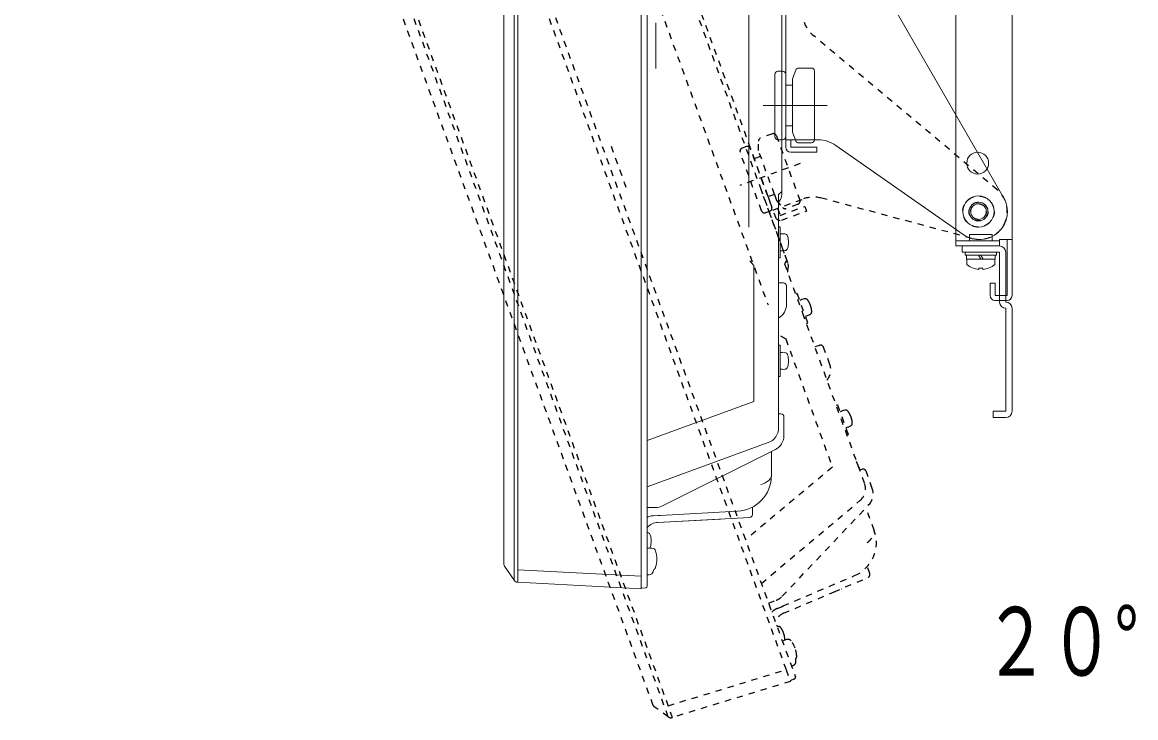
# Model space of a CAD drawing. Units: millimetres, scale not verified. Extents: x -62 to 63, y -57 to 57.
# Drawn here: x 28.85 to 46.69, y -2.94 to 8.2 of the extents above; entities that cross this region are included whole.
import ezdxf
from ezdxf.enums import TextEntityAlignment as Align

# ---------------------------------------------------------------- set-up
doc = ezdxf.new("R2010")
doc.units = ezdxf.units.MM
doc.header["$LTSCALE"] = 0.125
for name, pattern in [('USER1', [50.8, 31.75, -6.35, 6.35, -6.35]), ('USER3', [1.4, 0.7, -0.7]), ('USER6', [6.36, 0.01, -6.35]), ('USER7', [2, 1, -1])]:
    doc.linetypes.add(name, pattern=pattern)
for name, color, linetype, lineweight in [('0-5_GAIKEI', 1, 'Continuous', 18), ('0-6_SUNPO', 7, 'Continuous', 18), ('0-7_S1', 3, 'USER7', 18)]:
    doc.layers.add(name, color=color, linetype=linetype, lineweight=lineweight)
doc.layers.add('0-9_S3', color=7, linetype='USER3')
doc.styles.add('ＭＳ ゴシック', font='')
doc.styles.get('ＭＳ ゴシック').set_extended_font_data('MS Gothic')

msp = doc.modelspace()

# ---------------------------------------------------------------- linework, layer by layer
at = {"layer": '0-5_GAIKEI'}
for p, q in [((36.7336, -0.7399), (36.7336, 29.2916)), ((36.7916, 29.3221), (36.7916, -0.7724)), ((38.767, 29.425), (38.767, -0.6756)), ((40.4933, 21.951), (40.4933, 4.9156)), ((39.0025, 7.458), (39.0025, 8.1914)), ((41.022, 5.6089), (41.022, 6.7057)), ((41.022, 5.6089), (41.022, 6.7057)), ((41.022, 5.447), (41.022, 5.6043)), ((40.9945, 4.9247), (40.9695, 4.9247)), ((41.0295, 4.8097), (40.9945, 4.8097)), ((41.0719, 4.8085), (41.0295, 4.8122)), ((40.9671, 4.5841), (40.9695, 4.5841)), ((40.9945, 4.5397), (41.0295, 4.5397)), ((41.0295, 4.5372), (41.0719, 4.5409)), ((40.5105, 4.3803), (40.5735, 4.3053)), ((40.5735, 4.3053), (40.5735, 2.1219)), ((40.9695, 4.3958), (40.9695, 4.3963)), ((41.097, 3.6792), (41.097, 3.9747)), ((40.9945, 3.0247), (40.9695, 3.0247)), ((41.0295, 2.9097), (40.9945, 2.9097)), ((41.0719, 2.9085), (41.0295, 2.9122)), ((40.9945, 2.6397), (41.0295, 2.6397)), ((41.0295, 2.6372), (41.0719, 2.6409)), ((40.5735, 2.1219), (38.867, 1.5008)), ((40.9695, 1.9747), (40.9695, 2.1247)), ((40.9695, 1.9747), (40.9695, 1.9247)), ((41.057, 1.5792), (41.057, 1.8747)), ((39.1098, 0.4511), (40.9188, 1.3556)), ((40.857, 0.9394), (40.857, 1.3247)), ((38.867, 0.4247), (38.998, 0.4247)), ((39.0714, 0.3001), (40.3121, 0.3652)), ((40.5523, 0.313), (40.5544, 0.433)), ((38.9664, 0.2946), (39.0418, 0.2986)), ((39.0373, 0.1871), (40.0414, 0.2397)), ((39.0373, 0.1871), (39.9147, 0.233)), ((39.0418, 0.2986), (39.0714, 0.3001)), ((39.9147, 0.233), (40.5049, 0.264)), ((38.8985, -0.2253), (38.867, -0.2253)), ((38.9385, -0.2253), (38.9067, -0.2253)), ((36.7916, -0.5727), (38.767, -0.6756)), ((38.767, -0.6756), (38.767, -0.8753)), ((38.867, -0.6503), (38.8985, -0.6503))]:
    msp.add_line(p, q, dxfattribs=at)
at = {"layer": '0-5_GAIKEI', "color": 7}
for p, q in [((38.867, 29.4087), (38.867, -0.8336)), ((36.5696, -0.4848), (36.5696, 29.0647)), ((41.0196, 5.4853), (40.9671, 5.4413)), ((40.9671, 5.4413), (40.9671, 4.5841)), ((40.9695, 1.6998), (40.9695, 4.5841)), ((38.867, 0.7595), (40.805, 1.4648)), ((36.7336, -0.7399), (36.5783, -0.5131)), ((38.767, -0.8753), (36.7916, -0.7724)), ((38.8442, -0.8585), (38.767, -0.8653))]:
    msp.add_line(p, q, dxfattribs=at)
msp.add_lwpolyline([(41.022, 5.4387), (41.022, 5.473), (41.022, 25.4709)], dxfattribs=at)
at = {"layer": '0-5_GAIKEI'}
for points in [[(41.022, 5.447), (41.022, 5.6043), (41.022, 5.6089)], [(40.9695, 4.4247), (40.9945, 4.4247), (40.9945, 4.9247)], [(41.047, 4.0247), (41.0456, 4.0247), (40.9695, 4.0247)], [(40.9695, 2.5247), (40.9945, 2.5247), (40.9945, 3.0247)], [(41.007, 1.9247), (41.0056, 1.9247), (40.9695, 1.9247)]]:
    msp.add_lwpolyline(points, dxfattribs=at)
for centre, radius, start, end in [((40.872, 5.4387), 0.15, 317.51889, 0), ((40.872, 5.4387), 0.15, 317.51896, 0), ((41.0195, 5.3036), 0.05, 137.51889, 180), ((41.0195, 5.3036), 0.05, 137.51896, 180), ((41.0675, 4.7587), 0.05, 16.25703, 85), ((40.7795, 4.6747), 0.35, 0, 16.25703), ((40.7795, 4.6747), 0.35, 343.74297, 0), ((41.0675, 4.5907), 0.05, 275, 343.74297), ((40.847, 3.6792), 0.25, 299.34058, 0), ((41.0675, 2.8587), 0.05, 16.25703, 85), ((40.7795, 2.7747), 0.35, 0, 16.25703), ((41.0675, 2.6907), 0.05, 275, 343.74297), ((40.7795, 2.7747), 0.35, 343.74297, 0), ((40.807, 1.5792), 0.25, 296.56505, 0), ((40.282, 0.9394), 0.575, 273, 0), ((38.998, 0.6747), 0.25, 270, 296.56505), ((38.9795, 0.045), 0.25, 101.63208, 116.74368), ((39.0504, -0.0626), 0.25, 93, 137.18678), ((38.9795, 0.045), 0.25, 93, 101.63208), ((40.5023, 0.3139), 0.05, 273, 359), ((38.8275, 0.0087), 0.05, 16.25703, 37.82319), ((38.8675, -0.0263), 0.05, 16.25703, 80.92143), ((38.5795, -0.1103), 0.35, 0, 16.25703), ((38.5795, -0.1103), 0.35, 343.74297, 0), ((38.8675, -0.1943), 0.05, 320.95555, 343.74297), ((38.9385, -0.2903), 0.065, 16.60155, 90), ((38.5695, -0.4003), 0.45, 0, 16.60155), ((38.9385, -0.5103), 0.065, 299.07135, 343.39845), ((38.5695, -0.4003), 0.45, 343.39845, 0), ((38.8985, -0.5853), 0.065, 270, 343.39845), ((38.5295, -0.4753), 0.45, 343.39845, 348.2276)]:
    msp.add_arc(centre, radius, start, end, dxfattribs=at)
at = {"layer": '0-5_GAIKEI', "color": 7}
for centre, radius, start, end in [((40.7195, 1.6998), 0.25, 290, 0), ((36.6196, -0.4848), 0.05, 180, 214.40012), ((36.7955, -0.6975), 0.075, 214.40012, 267), ((38.842, -0.8336), 0.025, 275, 0)]:
    msp.add_arc(centre, radius, start, end, dxfattribs=at)
at = {"layer": '0-5_GAIKEI'}
for centre, major_axis, ratio, start_param, end_param in [((41.047, 3.9747), (0.0501, 0), 0.99863, 6.2831853, 7.8539816), ((41.007, 1.8747), (0.0501, 0), 0.99863, 6.2831853, 7.8539816), ((40.282, 0.9394), (0.575, 0), 0.358352, 5.4867536, 6.2831853)]:
    msp.add_ellipse(centre, major_axis=major_axis, ratio=ratio, start_param=start_param, end_param=end_param, dxfattribs=at)
at = {"layer": '0-7_S1', "linetype": 'Continuous'}
for p, q in [((41.0855, 21.067), (41.0855, 6.197)), ((44.7105, 3.822), (44.7105, 17.912)), ((43.8105, 4.617), (43.8105, 17.117)), ((44.5752, 5.392), (42.6525, 8.7223)), ((40.9105, 6.367), (40.9105, 7.367)), ((41.0355, 7.417), (40.9605, 7.417)), ((41.0855, 6.542), (41.0855, 7.367)), ((41.1957, 7.2926), (41.2472, 7.4341)), ((41.4955, 7.467), (41.2942, 7.467)), ((41.5455, 7.417), (41.5455, 6.317)), ((41.1955, 7.192), (41.0855, 7.192)), ((41.1955, 6.542), (41.1955, 7.292)), ((41.1955, 6.542), (41.0855, 6.542)), ((41.0855, 6.542), (41.0855, 6.367)), ((41.1955, 6.542), (41.1955, 6.442)), ((41.1957, 6.4414), (41.2472, 6.2999)), ((41.0355, 6.317), (40.9605, 6.317)), ((41.0855, 6.317), (41.6009, 6.317)), ((41.1655, 6.317), (41.1655, 6.197)), ((41.4955, 6.267), (41.2942, 6.267)), ((41.1655, 6.197), (41.5855, 6.197)), ((41.1655, 6.117), (41.5784, 6.117)), ((41.5855, 6.197), (41.5855, 6.117)), ((43.9274, 4.7984), (41.8877, 6.2266)), ((43.8105, 4.697), (44.5105, 4.697)), ((44.0305, 4.697), (44.0305, 4.797)), ((44.5105, 4.717), (44.7105, 4.717)), ((44.5105, 4.717), (44.5105, 4.617)), ((44.6305, 3.822), (44.6305, 4.717)), ((43.8105, 4.617), (44.5105, 4.617)), ((44.5105, 4.617), (43.9105, 4.617)), ((43.9105, 4.517), (43.9105, 4.617)), ((44.5105, 4.517), (43.9105, 4.517)), ((43.9605, 4.517), (43.9605, 4.467)), ((44.4605, 4.517), (43.9605, 4.517)), ((43.9605, 4.467), (44.4605, 4.467)), ((43.9805, 4.467), (43.9805, 4.402)), ((44.4405, 4.467), (43.9805, 4.467)), ((44.2105, 4.402), (44.173, 4.467)), ((44.248, 4.402), (44.2105, 4.467)), ((44.4405, 4.402), (44.4405, 4.467)), ((44.4605, 4.467), (44.4605, 4.517)), ((44.5105, 3.717), (44.5105, 4.517)), ((44.6105, 3.717), (44.6105, 4.517)), ((43.9805, 4.402), (44.4405, 4.402)), ((43.9855, 4.402), (43.9855, 4.3195)), ((44.4355, 4.402), (44.4355, 4.3195)), ((44.1805, 4.2383), (44.1805, 4.2584)), ((44.3605, 4.022), (44.4405, 4.022)), ((44.3605, 3.822), (44.3605, 4.022)), ((44.4405, 3.822), (44.4405, 4.022)), ((44.6305, 3.822), (44.4405, 3.822)), ((44.6305, 3.742), (44.4405, 3.742)), ((44.6105, 1.967), (44.6105, 3.617)), ((44.7105, 1.967), (44.7105, 3.617)), ((44.4105, 1.967), (44.4105, 1.867)), ((44.6105, 1.967), (44.4105, 1.967)), ((44.6105, 1.867), (44.4105, 1.867))]:
    msp.add_line(p, q, dxfattribs=at)
at = {"layer": '0-7_S1', "linetype": 'USER1'}
msp.add_line((41.7499, 6.867), (40.7252, 6.867), dxfattribs=at)
at = {"layer": '0-7_S1', "linetype": 'USER6'}
msp.add_line((41.5784, 6.117), (41.5855, 6.117), dxfattribs=at)
at = {"layer": '0-7_S1', "linetype": 'Continuous'}
for points in [[(44.3905, 4.697), (44.3905, 4.797), (44.0305, 4.797)], [(44.2405, 4.2383), (44.2405, 4.2584), (44.1805, 4.2584)]]:
    msp.add_lwpolyline(points, dxfattribs=at)
for centre, radius in [((44.1605, 5.942), 0.175), ((44.173, 5.167), 0.25), ((44.173, 5.167), 0.15), ((44.173, 5.167), 0.125)]:
    msp.add_circle(centre, radius, dxfattribs=at)
for centre, radius, start, end in [((40.9605, 7.367), 0.05, 90, 180), ((41.0355, 7.367), 0.05, 0, 90), ((41.2942, 7.417), 0.05, 90, 160), ((41.4955, 7.417), 0.05, 0, 90), ((40.9605, 6.367), 0.05, 180, 270), ((41.0355, 6.367), 0.05, 270, 0), ((41.2942, 6.317), 0.05, 200, 270), ((41.4955, 6.317), 0.05, 270, 0), ((41.6009, 5.817), 0.5, 55, 90), ((41.1655, 6.197), 0.08, 180, 270), ((44.1855, 5.167), 0.45, 235, 30), ((44.5105, 4.517), 0.1, 0, 90), ((44.2105, 4.5851), 0.3481, 229.72739, 265.05554), ((44.2105, 4.5851), 0.3481, 274.94446, 310.27261), ((44.4405, 3.822), 0.08, 180, 270), ((44.6305, 3.822), 0.08, 270, 0), ((44.6105, 3.717), 0.1, 180, 270), ((44.6105, 3.617), 0.1, 0, 90), ((44.6105, 1.967), 0.1, 270, 0)]:
    msp.add_arc(centre, radius, start, end, dxfattribs=at)
at = {"layer": '0-9_S3'}
for p, q in [((30.7963, 26.1131), (41.0913, -2.1722)), ((30.8959, 26.132), (41.2394, -2.2865)), ((28.9752, 25.3408), (39.2681, -2.9388)), ((39.2026, -2.9281), (28.9312, 25.2923)), ((38.9612, -2.7445), (28.8546, 25.023)), ((34.9748, 19.6803), (40.8012, 3.6723)), ((35.8336, 19.0521), (40.9194, 5.0789)), ((44.474, 5.516), (41.5282, 7.9878)), ((40.6483, 6.1461), (40.6483, 6.2967)), ((40.8703, 6.4126), (40.6812, 6.3437)), ((40.9344, 6.3827), (41.3106, 5.349)), ((38.5308, 5.5515), (38.28, 6.2406)), ((40.6968, 5.1788), (40.3548, 6.1185)), ((40.4552, 6.2082), (40.3847, 6.1826)), ((40.8014, 5.4031), (40.5192, 6.1784)), ((40.9048, 5.4407), (40.6483, 6.1455)), ((41.3146, 5.9357), (40.3517, 5.5853)), ((40.6825, 6.0515), (40.5791, 6.0139)), ((41.0609, 4.5046), (40.6858, 5.5352)), ((41.0609, 4.5046), (40.6858, 5.5352)), ((40.9048, 5.4407), (40.8014, 5.4031)), ((40.8014, 5.4031), (40.8613, 5.2387)), ((40.8784, 5.1917), (41.3627, 5.368)), ((40.9048, 5.4407), (40.939, 5.3468)), ((44.0683, 4.7366), (41.6631, 5.3811)), ((40.8314, 5.1746), (40.7609, 5.1489)), ((40.9394, 5.3463), (41.0362, 5.2309)), ((40.9535, 5.219), (40.9946, 5.1063)), ((40.9946, 5.1063), (41.3892, 5.2499)), ((41.2807, 5.2849), (41.0916, 5.2161)), ((41.3892, 5.2499), (41.4166, 5.1748)), ((41.4099, 5.1723), (41.4166, 5.1748)), ((41.0219, 5.0311), (41.4099, 5.1723)), ((41.1163, 4.3524), (41.0625, 4.5002)), ((41.1009, 4.3876), (41.0666, 4.3283)), ((41.0666, 4.3283), (41.3598, 3.5227)), ((41.2691, 3.8522), (41.2456, 3.8437)), ((41.3413, 3.7561), (41.3084, 3.7442)), ((41.3815, 3.7695), (41.3405, 3.7585)), ((41.3598, 3.5227), (41.3621, 3.5236)), ((42.3486, 0.8132), (41.3621, 3.5236)), ((41.4008, 3.4904), (41.4337, 3.5024)), ((41.4345, 3.5001), (41.473, 3.518)), ((41.4265, 3.3467), (41.4263, 3.3471)), ((41.0005, 3.1751), (41.0853, 3.1262)), ((41.0853, 3.1262), (41.832, 1.0745)), ((41.7914, 2.7169), (41.6903, 2.9946)), ((41.9189, 2.0668), (41.8954, 2.0583)), ((41.9911, 1.9707), (41.9583, 1.9587)), ((42.0314, 1.9841), (41.9903, 1.9731)), ((42.0506, 1.705), (42.0835, 1.717)), ((42.0843, 1.7147), (42.1229, 1.7326)), ((41.832, 1.0745), (40.4409, -0.0928)), ((42.2546, 1.0716), (42.2032, 1.2125)), ((42.2546, 1.0716), (42.2717, 1.0246)), ((42.472, 0.7299), (42.371, 1.0075)), ((40.6945, -0.7895), (42.2744, 0.5362)), ((41.0281, -0.9962), (42.4187, 0.4725)), ((42.5029, 0.0602), (42.3711, 0.4223)), ((42.4308, -0.6326), (42.3917, -0.5192)), ((41.0437, -1.1512), (42.1873, -0.6658)), ((41.8591, -0.9258), (42.4031, -0.6949)), ((41.0503, -1.2691), (41.9758, -0.8762)), ((40.809, -1.104), (40.9321, -1.0592)), ((41.0503, -1.2691), (41.8591, -0.9258)), ((40.9469, -1.1923), (41.0163, -1.1628)), ((41.0163, -1.1628), (41.0437, -1.1512)), ((41.0608, -1.7041), (41.0313, -1.7148)), ((41.0984, -1.6904), (41.0686, -1.7013)), ((41.1767, -2.1142), (41.2062, -2.1035)), ((39.1998, -2.7511), (41.0913, -2.1722)), ((41.2264, -2.3177), (41.1562, -2.3504)), ((39.2026, -2.9281), (38.979, -2.768))]:
    msp.add_line(p, q, dxfattribs=at)
for points in [[(41.1191, 4.3446), (41.1074, 4.3768), (34.2677, 23.1687)], [(41.1163, 4.3524), (41.0625, 4.5002), (41.0609, 4.5046)], [(41.4166, 3.3738), (41.4401, 3.3824), (41.2691, 3.8522)], [(41.6262, 3.0244), (41.6249, 3.024), (41.5534, 2.998)], [(42.0664, 1.5884), (42.0899, 1.597), (41.9189, 2.0668)], [(42.3068, 1.0374), (42.3056, 1.037), (42.2717, 1.0246)], [(41.0913, -2.1722), (41.1596, -2.3598), (39.2681, -2.9388)]]:
    msp.add_lwpolyline(points, dxfattribs=at)
for radius in [0.25, 0.15, 0.125]:
    msp.add_circle((44.173, 5.167), radius, dxfattribs=at)
for centre, radius, start, end in [((41.8496, 8.3708), 0.5, 200, 230), ((40.6983, 6.2967), 0.05, 110, 180), ((40.8874, 6.3656), 0.05, 20, 110), ((40.4018, 6.1356), 0.05, 110, 200), ((40.4723, 6.1613), 0.05, 20, 110), ((41.5337, 4.8981), 0.5, 75, 110), ((44.1847, 5.1713), 0.45, 255, 50), ((40.7438, 5.1959), 0.05, 200, 290), ((40.8143, 5.2216), 0.05, 290, 20), ((41.0745, 5.2631), 0.05, 220, 290), ((41.2636, 5.3319), 0.05, 290, 20), ((40.9946, 5.1063), 0.08, 200, 290), ((40.9782, 4.2933), 0.15, 337.51889, 20), ((40.9782, 4.2933), 0.15, 337.51896, 20), ((41.163, 4.2169), 0.05, 157.51896, 200), ((41.163, 4.2168), 0.05, 157.51889, 200), ((41.3945, 3.7212), 0.05, 36.25703, 105), ((41.1526, 3.5438), 0.35, 20, 36.25703), ((41.1526, 3.5438), 0.35, 3.74297, 20), ((41.4519, 3.5634), 0.05, 295, 3.74297), ((41.5565, 2.6314), 0.25, 319.34058, 20), ((42.0443, 1.9358), 0.05, 36.25703, 105), ((41.8024, 1.7584), 0.35, 20, 36.25703), ((41.8024, 1.7584), 0.35, 3.74297, 20), ((42.1018, 1.7779), 0.05, 295, 3.74297), ((42.1137, 0.7277), 0.25, 310, 20), ((42.2371, 0.6444), 0.25, 316.56505, 20), ((41.9626, -0.1365), 0.575, 293, 20), ((42.3835, -0.6489), 0.05, 293, 19), ((40.8466, -0.8243), 0.25, 290, 316.56505), ((41.0446, -1.4224), 0.25, 121.63208, 136.74368), ((41.0446, -1.4224), 0.25, 113, 121.63208), ((41.148, -1.4992), 0.25, 113, 157.18678), ((40.9142, -1.5085), 0.05, 36.25703, 57.82319), ((40.9637, -1.5277), 0.05, 36.25703, 100.92143), ((40.7218, -1.7051), 0.35, 20, 36.25703), ((40.7218, -1.7051), 0.35, 3.74297, 20), ((41.0212, -1.6855), 0.05, 340.95555, 3.74297), ((41.1207, -1.7515), 0.065, 36.60155, 110), ((40.8116, -1.981), 0.45, 20, 36.60155), ((40.8116, -1.981), 0.45, 3.39845, 20), ((41.1959, -1.9582), 0.065, 319.07135, 3.39845), ((41.184, -2.0424), 0.065, 290, 3.39845), ((40.7997, -2.0652), 0.45, 3.39845, 8.2276), ((41.2159, -2.295), 0.025, 295, 20), ((39.0081, -2.7274), 0.05, 200, 234.40012), ((39.2462, -2.8671), 0.075, 234.40012, 287)]:
    msp.add_arc(centre, radius, start, end, dxfattribs=at)
for centre, major_axis, ratio, start_param, end_param in [((41.6433, 2.9775), (0.047, 0.0171), 0.99863, 6.2831853, 7.8539816), ((42.3239, 0.9904), (0.047, 0.0171), 0.99863, 6.2831853, 7.8539816), ((41.9626, -0.1365), (0.5403, 0.1967), 0.358352, 5.4867536, 6.2831853)]:
    msp.add_ellipse(centre, major_axis=major_axis, ratio=ratio, start_param=start_param, end_param=end_param, dxfattribs=at)

# ---------------------------------------------------------------- texts
at = {"layer": '0-6_SUNPO', "style": 'ＭＳ ゴシック', "width": 0.7}
msp.add_text('２０°', height=1.1, dxfattribs=at).set_placement((44.2507, -2.5977), align=Align.BOTTOM_LEFT)

doc.saveas('drawing.dxf')
